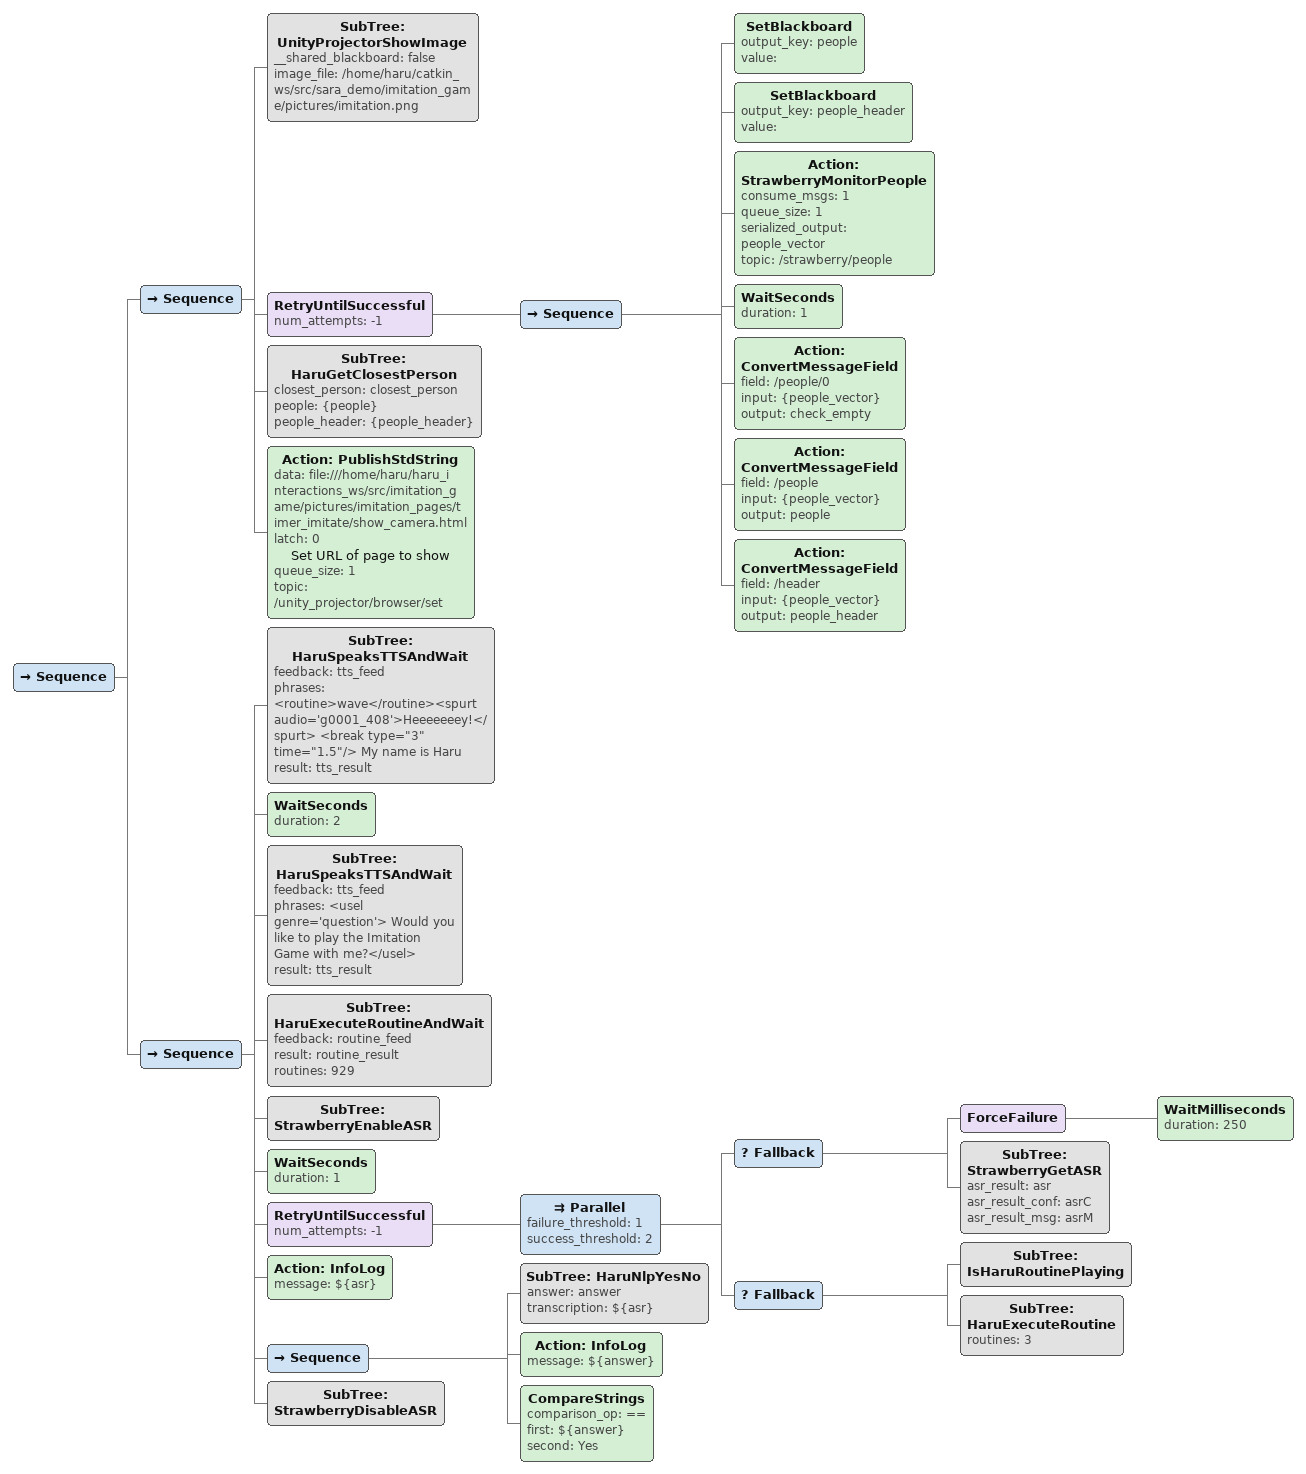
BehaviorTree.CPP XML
<Sequence>
                <Sequence>
                    <SubTree ID="UnityProjectorShowImage" __shared_blackboard="false" image_file="/home/haru/catkin_ws/src/sara_demo/imitation_game/pictures/imitation.png"/>
                    <RetryUntilSuccessful num_attempts="-1">
                        <Sequence>
                            <SetBlackboard output_key="people" value=""/>
                            <SetBlackboard output_key="people_header" value=""/>
                            <Action ID="StrawberryMonitorPeople" consume_msgs="1" queue_size="1" serialized_output="people_vector" topic="/strawberry/people"/>
                            <WaitSeconds duration="1"/>
                            <Action ID="ConvertMessageField" field="/people/0" input="{people_vector}" output="check_empty"/>
                            <Action ID="ConvertMessageField" field="/people" input="{people_vector}" output="people"/>
                            <Action ID="ConvertMessageField" field="/header" input="{people_vector}" output="people_header"/>
                        </Sequence>
                    </RetryUntilSuccessful>
                    <SubTree ID="HaruGetClosestPerson" closest_person="closest_person" people="{people}" people_header="{people_header}"/>
                    <Action ID="PublishStdString" data="file:///home/haru/haru_interactions_ws/src/imitation_game/pictures/imitation_pages/timer_imitate/show_camera.html" latch="0" name="Set URL of page to show" queue_size="1" topic="/unity_projector/browser/set"/>
                </Sequence>
                <Sequence>
                    <SubTree ID="HaruSpeaksTTSAndWait" feedback="tts_feed" phrases="&lt;routine>wave&lt;/routine>&lt;spurt audio='g0001_408'>Heeeeeeey!&lt;/spurt>
&lt;break type=&quot;3&quot; time=&quot;1.5&quot;/> My name is Haru" result="tts_result"/>
                    <WaitSeconds duration="2"/>
                    <SubTree ID="HaruSpeaksTTSAndWait" feedback="tts_feed" phrases="&lt;usel genre='question'> Would you like to play the Imitation Game with me?&lt;/usel>" result="tts_result"/>
                    <SubTree ID="HaruExecuteRoutineAndWait" feedback="routine_feed" result="routine_result" routines="929"/>
                    <SubTree ID="StrawberryEnableASR"/>
                    <WaitSeconds duration="1"/>
                    <RetryUntilSuccessful num_attempts="-1">
                        <Parallel failure_threshold="1" success_threshold="2">
                            <Fallback>
                                <ForceFailure>
                                    <WaitMilliseconds duration="250"/>
                                </ForceFailure>
                                <SubTree ID="StrawberryGetASR" asr_result="asr" asr_result_conf="asrC" asr_result_msg="asrM"/>
                            </Fallback>
                            <Fallback>
                                <SubTree ID="IsHaruRoutinePlaying"/>
                                <SubTree ID="HaruExecuteRoutine" routines="3"/>
                            </Fallback>
                        </Parallel>
                    </RetryUntilSuccessful>
                    <Action ID="InfoLog" message="${asr}"/>
                    <Sequence>
                        <SubTree ID="HaruNlpYesNo" answer="answer" transcription="${asr}"/>
                        <Action ID="InfoLog" message="${answer}"/>
                        <CompareStrings comparison_op="==" first="${answer}" second="Yes"/>
                    </Sequence>
                    <SubTree ID="StrawberryDisableASR"/>
                </Sequence>
            </Sequence>
